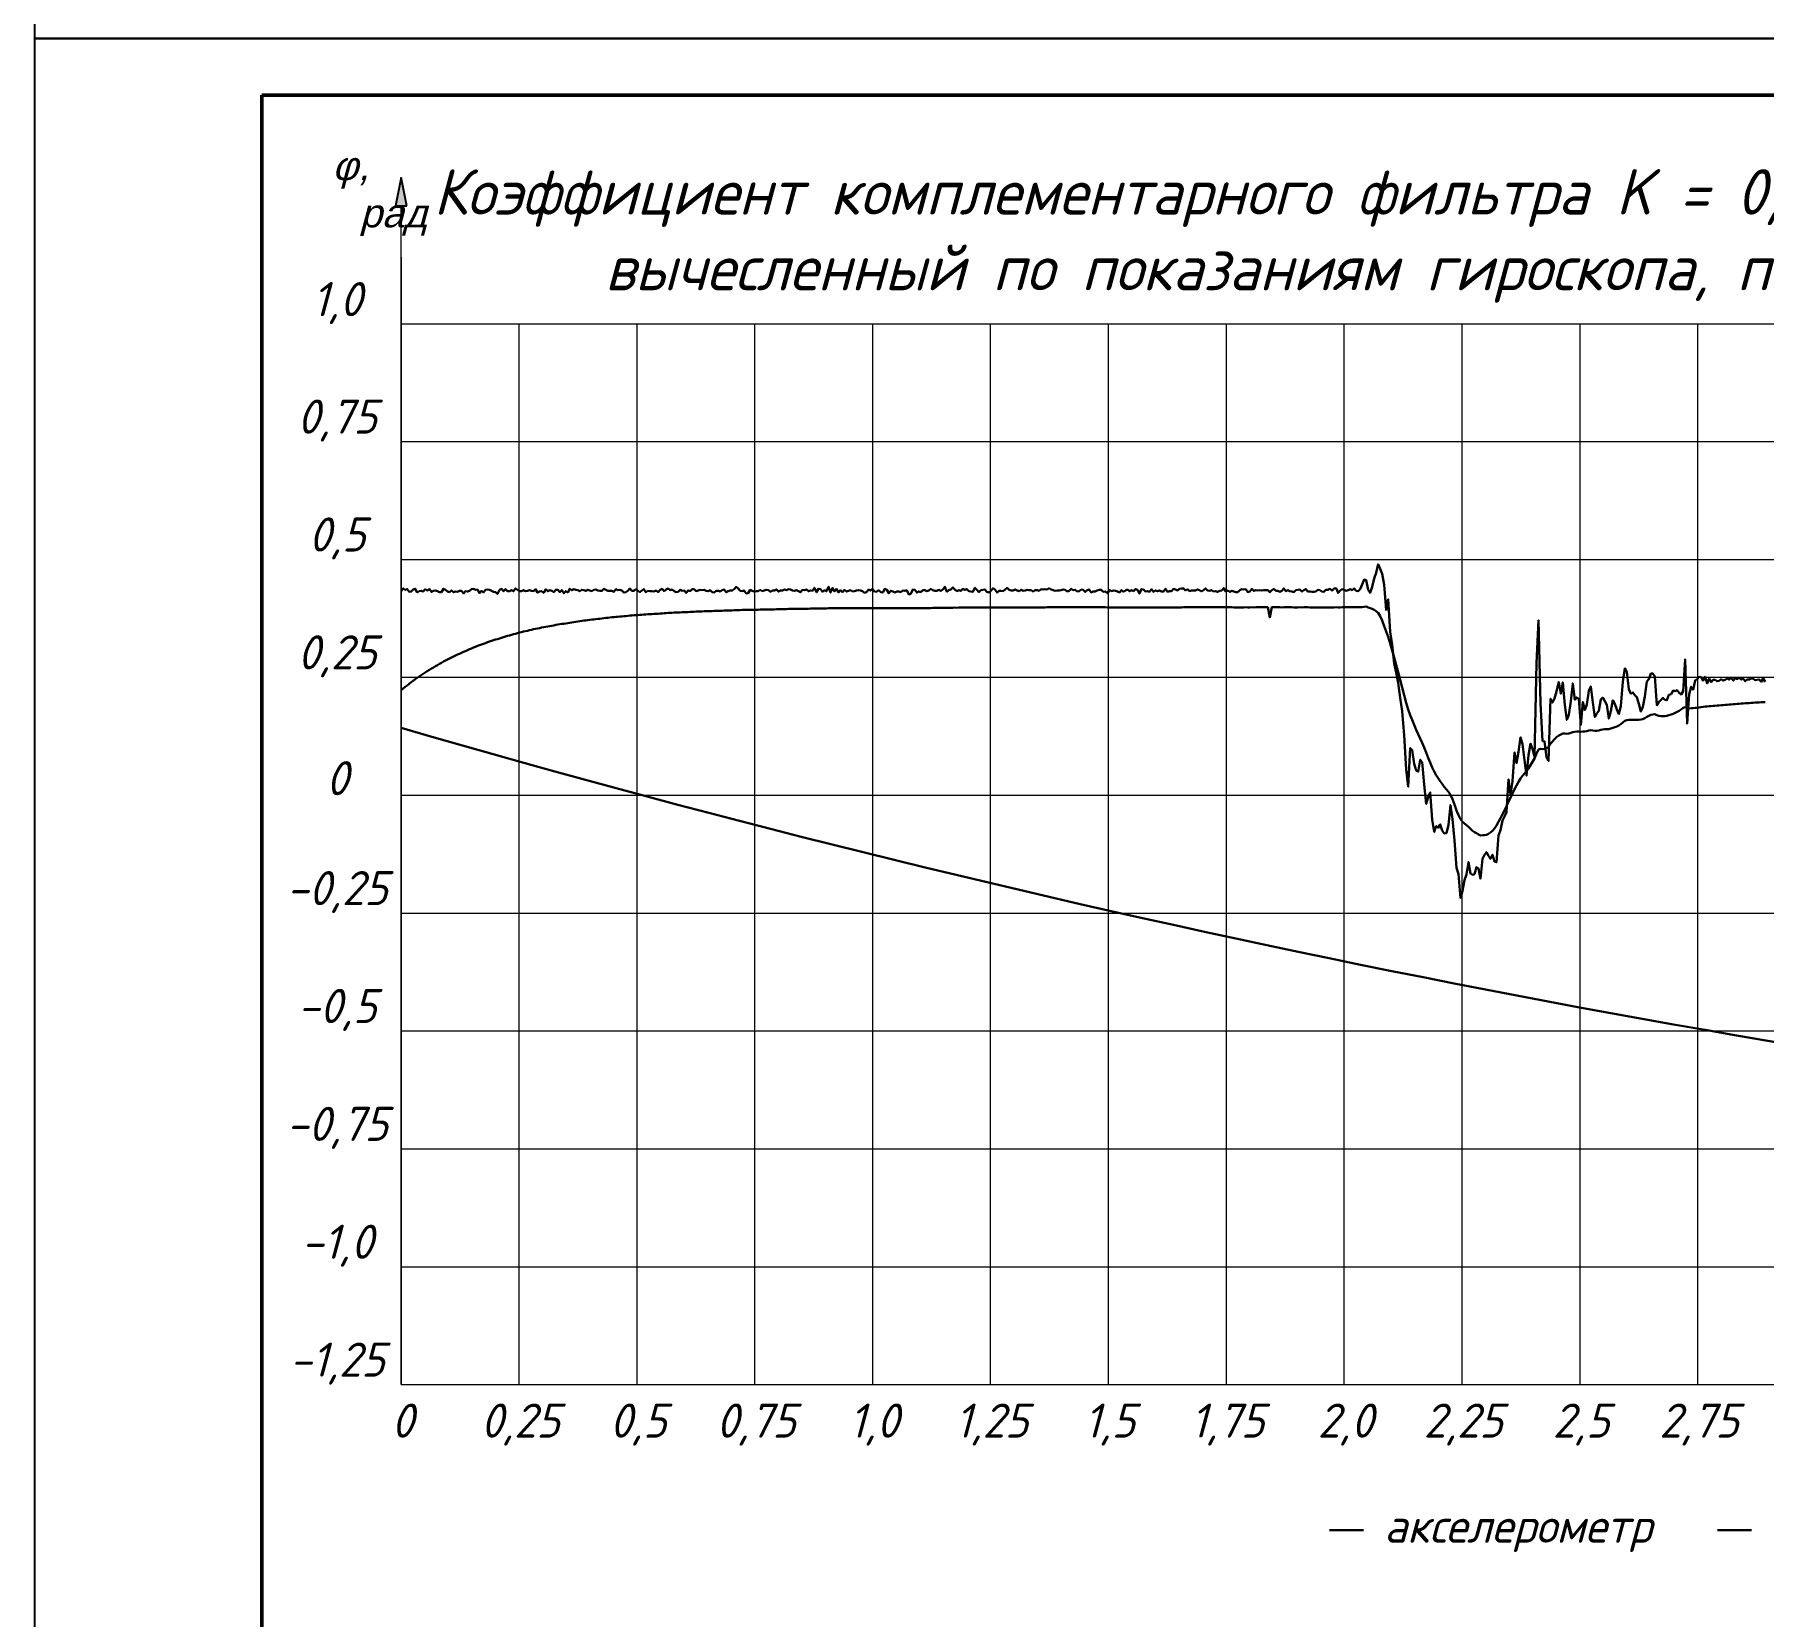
# Model space of a CAD drawing. Header units: inches. Extents: x -14 to 5184, y -66 to 1689.
# Drawn here: x 4590.1 to 4742.2, y 696.4 to 835.6 of the extents above; entities that cross this region are included whole.
import ezdxf

# ---------------------------------------------------------------- set-up
doc = ezdxf.new("R2010")
doc.units = ezdxf.units.IN
doc.header["$MEASUREMENT"] = 0
doc.layers.add('Видимые тонкие (ГОСТ)', color=7, linetype='Continuous', lineweight=25)
doc.layers.add('Видимый контур (ГОСТ)', color=7, linetype='Continuous', lineweight=50)
doc.styles.add('Standart 3.0', font='gost_b.ttf', dxfattribs={"oblique": 15, "height": 3})

msp = doc.modelspace()

# ---------------------------------------------------------------- hatches: boundary and pattern name
at = {"layer": 'Видимые тонкие (ГОСТ)'}
h = msp.add_hatch(color=254, dxfattribs=at)
h.dxf.hatch_style = 1
h.paths.add_polyline_path([(4622.8323, 820.5085), (4622.3323, 820.5085), (4622.3323, 823.0085)])
h.paths.add_polyline_path([(4622.3323, 823.0085), (4622.3323, 820.5085), (4621.8323, 820.5085)])

# ---------------------------------------------------------------- linework, layer by layer
at = {"layer": 'Видимые тонкие (ГОСТ)', "transparency": 33554684}
for p, q in [((4590.0592, 1255.2356), (4590.0592, 835.2356)), ((4590.0592, 835.2356), (5184.0592, 835.2356)), ((4590.0592, 835.2356), (5184.0592, 835.2356)), ((4590.0592, 835.2356), (5184.0592, 835.2356)), ((5184.0592, 835.2356), (4590.0592, 835.2356)), ((4590.0592, 835.2356), (4590.0592, 415.2356))]:
    msp.add_line(p, q, dxfattribs=at)
at = {"layer": 'Видимые тонкие (ГОСТ)', "color": 254}
for p, q in [((4622.3323, 823.0085), (4621.8323, 820.5085)), ((4622.8323, 820.5085), (4622.3323, 823.0085)), ((4621.8323, 820.5085), (4622.8323, 820.5085))]:
    msp.add_line(p, q, dxfattribs=at)
at = {"layer": 'Видимые тонкие (ГОСТ)', "color": 254, "lineweight": 18, "ltscale": 0.5}
for p, q in [((4622.3323, 810.1335), (4622.3323, 820.5085)), ((4622.3323, 815.9781), (4622.3323, 716.7585)), ((4622.3323, 799.7585), (4622.3323, 810.1335)), ((4622.3323, 747.8835), (4622.3323, 727.1335))]:
    msp.add_line(p, q, dxfattribs=at)
at = {"layer": 'Видимые тонкие (ГОСТ)', "color": 254, "lineweight": 18}
for points in [[(4622.3323, 716.7585), (4622.3323, 815.9781)], [(4622.3323, 810.1335), (4881.7073, 810.1335)], [(4632.7073, 716.7585), (4632.7073, 810.1335)], [(4643.0823, 716.7585), (4643.0823, 810.1335)], [(4653.4573, 716.7585), (4653.4573, 810.1335)], [(4663.8323, 716.7585), (4663.8323, 810.1335)], [(4674.2073, 716.7585), (4674.2073, 810.1335)], [(4684.5823, 716.7585), (4684.5823, 810.1335)], [(4694.9573, 716.7585), (4694.9573, 810.1335)], [(4694.9573, 716.7585), (4694.9573, 810.1335)], [(4705.3323, 716.7585), (4705.3323, 810.1335)], [(4705.3323, 716.7585), (4705.3323, 810.1335)], [(4715.7073, 716.7585), (4715.7073, 810.1335)], [(4715.7073, 716.7585), (4715.7073, 810.1335)], [(4726.0823, 716.7585), (4726.0823, 810.1335)], [(4736.4573, 716.7585), (4736.4573, 810.1335)], [(4622.3323, 799.7585), (4881.7073, 799.7585)], [(4643.0823, 716.7585), (4643.0823, 799.7585)], [(4653.4573, 716.7585), (4653.4573, 799.7585)], [(4663.8323, 716.7585), (4663.8323, 799.7585)], [(4674.2073, 716.7585), (4674.2073, 799.7585)], [(4684.5823, 716.7585), (4684.5823, 799.7585)], [(4726.0823, 716.7585), (4726.0823, 799.7585)], [(4736.4573, 716.7585), (4736.4573, 799.7585)], [(4622.3323, 789.3835), (4877.5823, 789.3835)], [(4622.3323, 789.3835), (4877.5823, 789.3835)], [(4622.3323, 789.3835), (4881.7073, 789.3835)], [(4622.3323, 779.0085), (4881.7073, 779.0085)], [(4622.3323, 768.6335), (4881.7073, 768.6335)], [(4622.3323, 758.2585), (4881.7073, 758.2585)], [(4622.3323, 747.8835), (4881.7073, 747.8835)], [(4622.3323, 747.8835), (4881.7073, 747.8835)], [(4622.3323, 737.5085), (4881.7073, 737.5085)], [(4622.3323, 727.1335), (4881.7073, 727.1335)], [(4622.3323, 727.1335), (4881.7073, 727.1335)], [(4622.3323, 716.7585), (4881.7073, 716.7585)], [(4622.3323, 716.7585), (4881.7073, 716.7585)], [(4622.3323, 716.7585), (4881.7073, 716.7585)]]:
    msp.add_lwpolyline(points, dxfattribs=at)
at = {"layer": 'Видимый контур (ГОСТ)', "transparency": 33554684}
for p, q in [((5179.0592, 830.2356), (4610.0592, 830.2356)), ((4610.0592, 830.2356), (4610.0592, 420.2356))]:
    msp.add_line(p, q, dxfattribs=at)
at = {"layer": 'Видимый контур (ГОСТ)', "ltscale": 0.5}
msp.add_line((4610.0592, 830.2356), (4610.0592, 556.9022), dxfattribs=at)
msp.add_lwpolyline([(4610.0592, 830.2356), (4894.5592, 830.2356), (4894.5592, 693.5689), (4610.0592, 693.5689)], close=True, dxfattribs=at)
at = {"layer": 'Видимый контур (ГОСТ)', "color": 163, "lineweight": 30, "true_color": 0x4285f4}
for points in [[(4622.3323, 786.587), (4622.5089, 786.8408), (4622.6854, 786.6947), (4622.862, 786.7817), (4623.0385, 786.5418), (4623.2151, 786.5487), (4623.3916, 786.7434), (4623.5682, 786.799), (4623.7448, 786.4861), (4623.9213, 786.58), (4624.0979, 786.6322), (4624.2744, 786.5626), (4624.451, 786.7643), (4624.6275, 786.6495), (4624.8041, 786.7782), (4624.9806, 786.5279), (4625.1572, 786.6252), (4625.3337, 786.6461), (4625.5103, 786.58), (4625.6868, 786.4966), (4625.8634, 786.507), (4626.0399, 786.799), (4626.2165, 786.6947), (4626.393, 786.5731), (4626.5696, 786.5105), (4626.7462, 786.66), (4626.9227, 786.4896), (4627.0993, 786.5522), (4627.2758, 786.5383), (4627.4524, 786.6217), (4627.6289, 786.6113), (4627.8055, 786.3888), (4627.982, 786.5904), (4628.1586, 786.5522), (4628.3351, 786.6217), (4628.5117, 786.7712), (4628.6882, 786.7851), (4628.8648, 786.7191), (4629.0413, 786.733), (4629.2179, 786.4236), (4629.3945, 786.6183), (4629.571, 786.4757), (4629.7476, 786.7121), (4629.9241, 786.7295), (4630.1007, 786.7017), (4630.2772, 786.6078), (4630.4538, 786.5244), (4630.6303, 786.5105), (4630.8069, 786.3471), (4630.9834, 786.7225), (4631.16, 786.7921), (4631.3365, 786.5904), (4631.5131, 786.7747), (4631.6896, 786.5835), (4631.8662, 786.6043), (4632.0427, 786.6704), (4632.2193, 786.5904), (4632.3959, 786.8408), (4632.5724, 786.7121), (4632.749, 786.6043), (4632.9255, 786.6043), (4633.1021, 786.6913), (4633.2786, 786.6043), (4633.4552, 786.6217), (4633.6317, 786.6774), (4633.8083, 786.6183), (4633.9848, 786.6043), (4634.1614, 786.7677), (4634.3379, 786.4618), (4634.5145, 786.5557), (4634.691, 786.5974), (4634.8676, 786.4375), (4635.0442, 786.7538), (4635.2207, 786.58), (4635.3973, 786.6739), (4635.5738, 786.6148), (4635.7504, 786.507), (4635.9269, 786.7156), (4636.1035, 786.7225), (4636.28, 786.5105), (4636.4566, 786.6913), (4636.6331, 786.4062), (4636.8097, 786.5974), (4636.9862, 786.4827), (4637.1628, 786.8095), (4637.3393, 786.6669), (4637.5159, 786.7782), (4637.6924, 786.7121), (4637.869, 786.6739), (4638.0456, 786.5835), (4638.2221, 786.7121), (4638.3987, 786.6913), (4638.5752, 786.6078), (4638.7518, 786.7121), (4638.9283, 786.653), (4639.1049, 786.6043), (4639.2814, 786.7017), (4639.458, 786.7365), (4639.6345, 786.6426), (4639.8111, 786.6078), (4639.9876, 786.6148), (4640.1642, 786.8095), (4640.3407, 786.7052), (4640.5173, 786.6217), (4640.6939, 786.6356), (4640.8704, 786.6322), (4641.047, 786.5418), (4641.2235, 786.7677), (4641.4001, 786.6843), (4641.5766, 786.7086), (4641.7532, 786.6565), (4641.9297, 786.4653), (4642.1063, 786.507), (4642.2828, 786.6287), (4642.4594, 786.8234), (4642.6359, 786.6322), (4642.8125, 786.6078), (4642.989, 786.7608), (4643.1656, 786.6183), (4643.3421, 786.5105), (4643.5187, 786.6461), (4643.6953, 786.7817), (4643.8718, 786.4931), (4644.0484, 786.6183), (4644.2249, 786.587), (4644.4015, 786.5974), (4644.578, 786.5661), (4644.7546, 786.6461), (4644.9311, 786.5105), (4645.1077, 786.7052), (4645.2842, 786.7921), (4645.4608, 786.6009), (4645.6373, 786.7295), (4645.8139, 786.8338), (4645.9904, 786.6878), (4646.167, 786.7295), (4646.3436, 786.5939), (4646.5201, 786.4931), (4646.6967, 786.5452), (4646.8732, 786.7156), (4647.0498, 786.6113), (4647.2263, 786.6495), (4647.4029, 786.434), (4647.5794, 786.653), (4647.756, 786.6009), (4647.9325, 786.7573), (4648.1091, 786.7608), (4648.2856, 786.5939), (4648.4622, 786.66), (4648.6387, 786.7086), (4648.8153, 786.6843), (4648.9918, 786.7052), (4649.1684, 786.6322), (4649.345, 786.5835), (4649.5215, 786.6739), (4649.6981, 786.5139), (4649.8746, 786.4861), (4650.0512, 786.6356), (4650.2277, 786.6113), (4650.4043, 786.5731), (4650.5808, 786.6704), (4650.7574, 786.7365), (4650.9339, 786.4896), (4651.1105, 786.5974), (4651.287, 786.653), (4651.4636, 786.6461), (4651.6401, 786.7817), (4651.8167, 786.959), (4651.9932, 786.8303), (4652.1698, 786.6356), (4652.3464, 786.5939), (4652.5229, 786.6495), (4652.6995, 786.3957), (4652.876, 786.4096), (4653.0526, 786.6982), (4653.2291, 786.6148), (4653.4057, 786.5731), (4653.5822, 786.5939), (4653.7588, 786.6043), (4653.9353, 786.7052), (4654.1119, 786.6009), (4654.2884, 786.6634), (4654.465, 786.7121), (4654.6415, 786.6878), (4654.8181, 786.5244), (4654.9947, 786.6495), (4655.1712, 786.653), (4655.3478, 786.7399), (4655.5243, 786.5522), (4655.7009, 786.6391), (4655.8774, 786.6426), (4656.054, 786.7295), (4656.2305, 786.6843), (4656.4071, 786.7817), (4656.5836, 786.7434), (4656.7602, 786.6495), (4656.9367, 786.6322), (4657.1133, 786.6739), (4657.2898, 786.6009), (4657.4664, 786.4966), (4657.6429, 786.7052), (4657.8195, 786.6808), (4657.9961, 786.7434), (4658.1726, 786.5835), (4658.3492, 786.6461), (4658.5257, 786.6252), (4658.7023, 786.886), (4658.8788, 786.4966), (4659.0554, 786.806), (4659.2319, 786.7747), (4659.4085, 786.5348), (4659.585, 786.6704), (4659.7616, 786.5904), (4659.9381, 786.9798), (4660.1147, 786.4722), (4660.2912, 786.8825), (4660.4678, 786.5626), (4660.6444, 786.7851), (4660.8209, 786.4861), (4660.9975, 786.6669), (4661.174, 786.5139), (4661.3506, 786.7017), (4661.5271, 786.5557), (4661.7037, 786.6356), (4661.8802, 786.6704), (4662.0568, 786.5661), (4662.2333, 786.5904), (4662.4099, 786.6495), (4662.5864, 786.6913), (4662.763, 786.6426), (4662.9395, 786.5974), (4663.1161, 786.4583), (4663.2926, 786.5035), (4663.4692, 786.726), (4663.6458, 786.6461), (4663.8223, 786.799), (4663.9989, 786.5626), (4664.1754, 786.5348), (4664.352, 786.6739), (4664.5285, 786.5105), (4664.7051, 786.4618), (4664.8816, 786.7886), (4665.0582, 786.7086), (4665.2347, 786.4131), (4665.4113, 786.6322), (4665.5878, 786.5522), (4665.7644, 786.4861), (4665.9409, 786.5591), (4666.1175, 786.5591), (4666.2941, 786.5174), (4666.4706, 786.6391), (4666.6472, 786.6113), (4666.8237, 786.6774), (4667.0003, 786.3088), (4667.1768, 786.3436), (4667.3534, 786.733), (4667.5299, 786.7156), (4667.7065, 786.4722), (4667.883, 786.5765), (4668.0596, 786.507), (4668.2361, 786.6739), (4668.4127, 786.6669), (4668.5892, 786.6043), (4668.7658, 786.6634), (4668.9423, 786.7956), (4669.1189, 786.6913), (4669.2955, 786.6252), (4669.472, 786.6183), (4669.6486, 786.6982), (4669.8251, 786.6183), (4670.0017, 786.7365), (4670.1782, 786.9798), (4670.3548, 786.5348), (4670.5313, 786.6704), (4670.7079, 786.7434), (4670.8844, 786.9172), (4671.061, 786.7504), (4671.2375, 786.6043), (4671.4141, 786.6774), (4671.5906, 786.6078), (4671.7672, 786.7886), (4671.9438, 786.6982), (4672.1203, 786.7817), (4672.2969, 786.5835), (4672.4734, 786.5557), (4672.65, 786.5279), (4672.8265, 786.8929), (4673.0031, 786.7121), (4673.1796, 786.5105), (4673.3562, 786.6774), (4673.5327, 786.7191), (4673.7093, 786.7365), (4673.8858, 786.5244), (4674.0624, 786.4757), (4674.2389, 786.6078), (4674.4155, 786.8442), (4674.592, 786.7052), (4674.7686, 786.4618), (4674.9452, 786.6287), (4675.1217, 786.6287), (4675.2983, 786.6043), (4675.4748, 786.7399), (4675.6514, 786.8755), (4675.8279, 786.7052), (4676.0045, 786.6495), (4676.181, 786.6391), (4676.3576, 786.7504), (4676.5341, 786.6495), (4676.7107, 786.58), (4676.8872, 786.7225), (4677.0638, 786.6356), (4677.2403, 786.6634), (4677.4169, 786.6982), (4677.5935, 786.6774), (4677.77, 786.6669), (4677.9466, 786.5557), (4678.1231, 786.6913), (4678.2997, 786.6913), (4678.4762, 786.6217), (4678.6528, 786.7608), (4678.8293, 786.726), (4679.0059, 786.7747), (4679.1824, 786.726), (4679.359, 786.8547), (4679.5355, 786.733), (4679.7121, 786.6704), (4679.8886, 786.6217), (4680.0652, 786.6634), (4680.2418, 786.6461), (4680.4183, 786.6704), (4680.5949, 786.7469), (4680.7714, 786.7086), (4680.948, 786.5626), (4681.1245, 786.6356), (4681.3011, 786.806), (4681.4776, 786.6739), (4681.6542, 786.7156), (4681.8307, 786.5731), (4682.0073, 786.587), (4682.1838, 786.7295), (4682.3604, 786.7086), (4682.5369, 786.5279), (4682.7135, 786.6704), (4682.89, 786.733), (4683.0666, 786.4861), (4683.2432, 786.5626), (4683.4197, 786.5731), (4683.5963, 786.6495), (4683.7728, 786.6947), (4683.9494, 786.7225), (4684.1259, 786.5452), (4684.3025, 786.5765), (4684.479, 786.4062), (4684.6556, 786.7017), (4684.8321, 786.5939), (4685.0087, 786.6426), (4685.1852, 786.6217), (4685.3618, 786.5591), (4685.5383, 786.4827), (4685.7149, 786.6878), (4685.8914, 786.5383), (4686.068, 786.6426), (4686.2446, 786.7365), (4686.4211, 786.5835), (4686.5977, 786.6739), (4686.7742, 786.6009), (4686.9508, 786.7712), (4687.1273, 786.7052), (4687.3039, 786.3749), (4687.4804, 786.7747), (4687.657, 786.726), (4687.8335, 786.5765), (4688.0101, 786.587), (4688.1866, 786.5452), (4688.3632, 786.7677), (4688.5397, 786.5209), (4688.7163, 786.653), (4688.8929, 786.5835), (4689.0694, 786.6634), (4689.246, 786.5522), (4689.4225, 786.5765), (4689.5991, 786.8095), (4689.7756, 786.5383), (4689.9522, 786.6043), (4690.1287, 786.5939), (4690.3053, 786.7886), (4690.4818, 786.7365), (4690.6584, 786.66), (4690.8349, 786.806), (4691.0115, 786.8234), (4691.188, 786.8408), (4691.3646, 786.653), (4691.5412, 786.7643), (4691.7177, 786.5974), (4691.8943, 786.6426), (4692.0708, 786.6426), (4692.2474, 786.6461), (4692.4239, 786.7295), (4692.6005, 786.6669), (4692.777, 786.5731), (4692.9536, 786.6843), (4693.1301, 786.8268), (4693.3067, 786.6461), (4693.4832, 786.6078), (4693.6598, 786.6808), (4693.8363, 786.5661), (4694.0129, 786.6043), (4694.1894, 786.5209), (4694.366, 786.6322), (4694.5425, 786.653), (4694.7191, 786.8686), (4694.8957, 786.5765), (4695.0722, 786.653), (4695.2488, 786.5209), (4695.4253, 786.6322), (4695.6019, 786.5765), (4695.7784, 786.5105), (4695.955, 786.5139), (4696.1315, 786.6669), (4696.3081, 786.7712), (4696.4846, 786.7504), (4696.6612, 786.7643), (4696.8377, 786.5139), (4697.0143, 786.5661), (4697.1908, 786.7921), (4697.3674, 786.6183), (4697.544, 786.6774), (4697.7205, 786.66), (4697.8971, 786.6669), (4698.0736, 786.6426), (4698.2502, 786.6808), (4698.4267, 786.6878), (4698.6033, 786.6878), (4698.7798, 786.4896), (4698.9564, 786.6808), (4699.1329, 786.7886), (4699.3095, 786.6217), (4699.486, 786.6356), (4699.6626, 786.5418), (4699.8391, 786.6252), (4700.0157, 786.8373), (4700.1923, 786.587), (4700.3688, 786.6704), (4700.5454, 786.6009), (4700.7219, 786.5557), (4700.8985, 786.507), (4701.075, 786.6774), (4701.2516, 786.6947), (4701.4281, 786.7295), (4701.6047, 786.5557), (4701.7812, 786.6739), (4701.9578, 786.7712), (4702.1343, 786.5591), (4702.3109, 786.5626), (4702.4874, 786.5348), (4702.664, 786.5313), (4702.8405, 786.5765), (4703.0171, 786.7225), (4703.1937, 786.6704), (4703.3702, 786.5522), (4703.5468, 786.5209), (4703.7233, 786.7191), (4703.8999, 786.7121), (4704.0764, 786.7886), (4704.253, 786.6426), (4704.4295, 786.8373), (4704.6061, 786.8616), (4704.7826, 786.4444), (4704.9592, 786.6426), (4705.1357, 786.7538), (4705.3123, 786.7017), (4705.4888, 786.6322), (4705.6654, 786.6878), (4705.8419, 786.7677), (4706.0185, 786.6878), (4706.1951, 786.8338), (4706.3716, 786.6356), (4706.5482, 786.58), (4706.7247, 786.7608), (4706.9013, 787.1849), (4707.0778, 787.6091), (4707.2544, 787.5674), (4707.4309, 786.7156), (4707.6075, 786.4375), (4707.784, 786.9659), (4707.9606, 787.696), (4708.1371, 788.1967), (4708.3137, 788.9615), (4708.4902, 788.5652), (4708.6668, 788.1028), (4708.8434, 787.1537), (4709.0199, 784.9321), (4709.1965, 785.8777), (4709.373, 783.0234), (4709.5496, 781.9074), (4709.7261, 780.2316), (4709.9027, 779.4424), (4710.0792, 778.5211), (4710.2558, 777.1895), (4710.4323, 776.0388), (4710.6089, 773.9145), (4710.7854, 770.9037), (4710.962, 769.3775), (4711.1385, 772.7742), (4711.3151, 772.6108), (4711.4917, 771.4009), (4711.6682, 770.8098), (4711.8448, 770.6916), (4712.0213, 771.7555), (4712.1979, 771.5399), (4712.3744, 769.5895), (4712.551, 767.8651), (4712.7275, 768.4561), (4712.9041, 768.8768), (4713.0806, 766.4953), (4713.2572, 765.4071), (4713.4337, 765.9147), (4713.6103, 765.7652), (4713.7868, 766.0677), (4713.9634, 765.5323), (4714.1399, 765.2646), (4714.3165, 765.3063), (4714.493, 766.0225), (4714.6696, 767.7712), (4714.8462, 766.5196), (4715.0227, 764.6422), (4715.1993, 762.2329), (4715.3758, 761.694), (4715.5524, 759.5767), (4715.7289, 760.2095), (4715.9055, 761.1482), (4716.082, 761.6488), (4716.2586, 762.744), (4716.4351, 761.7357), (4716.6117, 761.6314), (4716.7882, 761.6801), (4716.9648, 762.3094), (4717.1413, 762.1773), (4717.3179, 761.2803), (4717.4945, 763.0256), (4717.671, 763.3837), (4717.8476, 763.6271), (4718.0241, 763.3072), (4718.2007, 763.0221), (4718.3772, 763.3976), (4718.5538, 762.8135), (4718.7303, 762.7266), (4718.9069, 765.0942), (4719.0834, 765.5566), (4719.26, 766.4049), (4719.4365, 766.7456), (4719.6131, 767.135), (4719.7896, 770.045), (4719.9662, 768.6926), (4720.1428, 769.8572), (4720.3193, 772.4056), (4720.4959, 771.4669), (4720.6724, 772.4474), (4720.849, 773.7337), (4721.0255, 773.1149), (4721.2021, 771.7277), (4721.3786, 770.3579), (4721.5552, 772.1518), (4721.7317, 773.1775), (4721.9083, 772.7046), (4722.0848, 772.0162), (4722.2614, 780.2664), (4722.4379, 784.0386), (4722.6145, 776.7271), (4722.791, 773.393), (4722.9676, 773.3617), (4723.1442, 771.9954), (4723.3207, 771.6547), (4723.4973, 777.1235), (4723.6738, 776.7793), (4723.8504, 777.1374), (4724.0269, 777.7667), (4724.2035, 778.6045), (4724.38, 777.5615), (4724.5566, 778.5663), (4724.7331, 776.5672), (4724.9097, 775.2565), (4725.0862, 775.6946), (4725.2628, 776.9218), (4725.4393, 778.4689), (4725.6159, 777.0296), (4725.7924, 777.2452), (4725.969, 777.12), (4726.1456, 774.8115), (4726.3221, 776.8384), (4726.4987, 776.1291), (4726.6752, 776.6054), (4726.8518, 777.8292), (4727.0283, 778.2082), (4727.2049, 776.8071), (4727.3814, 775.5033), (4727.558, 775.8232), (4727.7345, 776.0596), (4727.9111, 777.0644), (4728.0876, 777.2208), (4728.2642, 776.9044), (4728.4407, 776.5846), (4728.6173, 775.3712), (4728.7939, 776.0422), (4728.9704, 776.9948), (4729.147, 776.6611), (4729.3235, 776.1674), (4729.5001, 775.7676), (4729.6766, 776.4907), (4729.8532, 778.6115), (4730.0297, 779.8075), (4730.2063, 779.4876), (4730.3828, 777.9787), (4730.5594, 777.565), (4730.7359, 777.6867), (4730.9125, 777.4503), (4731.089, 777.2625), (4731.2656, 776.668), (4731.4422, 776.0005), (4731.6187, 776.4038), (4731.7953, 777.3182), (4731.9718, 778.6393), (4732.1484, 778.834), (4732.3249, 779.3451), (4732.5015, 779.3312), (4732.678, 779.0843), (4732.8546, 776.5498), (4733.0311, 776.8488), (4733.2077, 777.0122), (4733.3842, 777.2), (4733.5608, 777.04), (4733.7373, 776.9983), (4733.9139, 777.4711), (4734.0904, 777.5198), (4734.267, 777.8466), (4734.4436, 777.7979), (4734.6201, 777.8744), (4734.7967, 777.6415), (4734.9732, 777.4955), (4735.1498, 777.784), (4735.3263, 780.5793), (4735.5029, 774.9332), (4735.6794, 777.5337), (4735.856, 778.1839), (4736.0325, 777.9127), (4736.2091, 778.7332), (4736.3856, 778.8583), (4736.5622, 779.0391), (4736.7387, 779.0322), (4736.9153, 778.7088), (4737.0918, 779.053), (4737.2684, 778.4724), (4737.445, 778.914), (4737.6215, 778.5871), (4737.7981, 778.7784), (4737.9746, 778.7992), (4738.1512, 778.6671), (4738.3277, 778.7088), (4738.5043, 778.8444), (4738.6808, 778.7262), (4738.8574, 778.7784), (4739.0339, 778.907), (4739.2105, 778.8062), (4739.387, 778.9592), (4739.5636, 778.7158), (4739.7401, 778.9244), (4739.9167, 778.8583), (4740.0932, 778.9696), (4740.2698, 778.8166), (4740.4464, 778.914), (4740.6229, 778.6671), (4740.7995, 778.8201), (4740.976, 778.8236), (4741.1526, 778.907), (4741.3291, 778.8792), (4741.5057, 778.754), (4741.6822, 778.7992), (4741.8588, 778.8131), (4742.0353, 778.6254), (4742.2119, 778.9105), (4742.3884, 778.6219)], [(4704.0204, 703.9331), (4707.0204, 703.9331)]]:
    msp.add_lwpolyline(points, dxfattribs=at)
at = {"layer": 'Видимый контур (ГОСТ)', "color": 40, "lineweight": 30, "true_color": 0xf4b400}
msp.add_lwpolyline([(4622.3323, 777.864), (4622.5089, 778.0135), (4622.6854, 778.1595), (4622.862, 778.3021), (4623.0385, 778.4377), (4623.2151, 778.5698), (4623.3916, 778.7019), (4623.5682, 778.834), (4623.7448, 778.9592), (4623.9213, 779.0808), (4624.0979, 779.2025), (4624.2744, 779.3207), (4624.451, 779.4389), (4624.6275, 779.5537), (4624.8041, 779.6684), (4624.9806, 779.7762), (4625.1572, 779.8839), (4625.3337, 779.9882), (4625.5103, 780.0925), (4625.6868, 780.1899), (4625.8634, 780.2872), (4626.0399, 780.3881), (4626.2165, 780.4854), (4626.393, 780.5793), (4626.5696, 780.6662), (4626.7462, 780.7566), (4626.9227, 780.84), (4627.0993, 780.9269), (4627.2758, 781.0104), (4627.4524, 781.0904), (4627.6289, 781.1738), (4627.8055, 781.2468), (4627.982, 781.3233), (4628.1586, 781.3998), (4628.3351, 781.4728), (4628.5117, 781.5493), (4628.6882, 781.6258), (4628.8648, 781.6988), (4629.0413, 781.7683), (4629.2179, 781.8309), (4629.3945, 781.8969), (4629.571, 781.9595), (4629.7476, 782.0256), (4629.9241, 782.0916), (4630.1007, 782.1507), (4630.2772, 782.2098), (4630.4538, 782.2689), (4630.6303, 782.3246), (4630.8069, 782.3767), (4630.9834, 782.4358), (4631.16, 782.4914), (4631.3365, 782.5436), (4631.5131, 782.5992), (4631.6896, 782.6514), (4631.8662, 782.7), (4632.0427, 782.7487), (4632.2193, 782.7974), (4632.3959, 782.8495), (4632.5724, 782.8982), (4632.749, 782.9434), (4632.9255, 782.9851), (4633.1021, 783.0303), (4633.2786, 783.0721), (4633.4552, 783.1138), (4633.6317, 783.1555), (4633.8083, 783.1972), (4633.9848, 783.2355), (4634.1614, 783.2772), (4634.3379, 783.3119), (4634.5145, 783.3467), (4634.691, 783.3815), (4634.8676, 783.4128), (4635.0442, 783.451), (4635.2207, 783.4823), (4635.3973, 783.5171), (4635.5738, 783.5518), (4635.7504, 783.5796), (4635.9269, 783.6144), (4636.1035, 783.6457), (4636.28, 783.6735), (4636.4566, 783.7048), (4636.6331, 783.7291), (4636.8097, 783.757), (4636.9862, 783.7848), (4637.1628, 783.8161), (4637.3393, 783.8439), (4637.5159, 783.8717), (4637.6924, 783.8995), (4637.869, 783.9238), (4638.0456, 783.9482), (4638.2221, 783.9725), (4638.3987, 783.9968), (4638.5752, 784.0212), (4638.7518, 784.0455), (4638.9283, 784.0664), (4639.1049, 784.0872), (4639.2814, 784.1081), (4639.458, 784.1324), (4639.6345, 784.1533), (4639.8111, 784.1707), (4639.9876, 784.1915), (4640.1642, 784.2159), (4640.3407, 784.2333), (4640.5173, 784.2541), (4640.6939, 784.2715), (4640.8704, 784.2889), (4641.047, 784.3028), (4641.2235, 784.3236), (4641.4001, 784.341), (4641.5766, 784.3584), (4641.7532, 784.3758), (4641.9297, 784.3897), (4642.1063, 784.4036), (4642.2828, 784.4175), (4642.4594, 784.4384), (4642.6359, 784.4523), (4642.8125, 784.4662), (4642.989, 784.4801), (4643.1656, 784.494), (4643.3421, 784.5044), (4643.5187, 784.5183), (4643.6953, 784.5357), (4643.8718, 784.5427), (4644.0484, 784.5566), (4644.2249, 784.567), (4644.4015, 784.5774), (4644.578, 784.5879), (4644.7546, 784.5983), (4644.9311, 784.6087), (4645.1077, 784.6192), (4645.2842, 784.6331), (4645.4608, 784.6435), (4645.6373, 784.6574), (4645.8139, 784.6713), (4645.9904, 784.6817), (4646.167, 784.6922), (4646.3436, 784.7026), (4646.5201, 784.7061), (4646.6967, 784.7165), (4646.8732, 784.7269), (4647.0498, 784.7339), (4647.2263, 784.7443), (4647.4029, 784.7478), (4647.5794, 784.7548), (4647.756, 784.7617), (4647.9325, 784.7721), (4648.1091, 784.7826), (4648.2856, 784.7895), (4648.4622, 784.7965), (4648.6387, 784.8069), (4648.8153, 784.8139), (4648.9918, 784.8243), (4649.1684, 784.8278), (4649.345, 784.8347), (4649.5215, 784.8417), (4649.6981, 784.8451), (4649.8746, 784.8486), (4650.0512, 784.8556), (4650.2277, 784.8625), (4650.4043, 784.866), (4650.5808, 784.873), (4650.7574, 784.8799), (4650.9339, 784.8834), (4651.1105, 784.8903), (4651.287, 784.8938), (4651.4636, 784.9008), (4651.6401, 784.9077), (4651.8167, 784.9182), (4651.9932, 784.9286), (4652.1698, 784.9321), (4652.3464, 784.939), (4652.5229, 784.9425), (4652.6995, 784.9425), (4652.876, 784.9425), (4653.0526, 784.946), (4653.2291, 784.9495), (4653.4057, 784.9529), (4653.5822, 784.9564), (4653.7588, 784.9599), (4653.9353, 784.9668), (4654.1119, 784.9703), (4654.2884, 784.9738), (4654.465, 784.9773), (4654.6415, 784.9842), (4654.8181, 784.9842), (4654.9947, 784.9877), (4655.1712, 784.9912), (4655.3478, 784.9981), (4655.5243, 784.9981), (4655.7009, 785.0016), (4655.8774, 785.0051), (4656.054, 785.012), (4656.2305, 785.0155), (4656.4071, 785.0225), (4656.5836, 785.0259), (4656.7602, 785.0294), (4656.9367, 785.0329), (4657.1133, 785.0364), (4657.2898, 785.0364), (4657.4664, 785.0364), (4657.6429, 785.0398), (4657.8195, 785.0433), (4657.9961, 785.0468), (4658.1726, 785.0503), (4658.3492, 785.0572), (4658.5257, 785.0572), (4658.7023, 785.0677), (4658.8788, 785.0642), (4659.0554, 785.0711), (4659.2319, 785.0746), (4659.4085, 785.0746), (4659.585, 785.0781), (4659.7616, 785.0781), (4659.9381, 785.085), (4660.1147, 785.085), (4660.2912, 785.092), (4660.4678, 785.092), (4660.6444, 785.0955), (4660.8209, 785.092), (4660.9975, 785.0955), (4661.174, 785.092), (4661.3506, 785.0955), (4661.5271, 785.0955), (4661.7037, 785.0955), (4661.8802, 785.0989), (4662.0568, 785.0989), (4662.2333, 785.0989), (4662.4099, 785.0989), (4662.5864, 785.1024), (4662.763, 785.1024), (4662.9395, 785.1024), (4663.1161, 785.0989), (4663.2926, 785.0989), (4663.4692, 785.1024), (4663.6458, 785.1024), (4663.8223, 785.1094), (4663.9989, 785.1059), (4664.1754, 785.1059), (4664.352, 785.1059), (4664.5285, 785.1059), (4664.7051, 785.1024), (4664.8816, 785.1094), (4665.0582, 785.1094), (4665.2347, 785.1059), (4665.4113, 785.1094), (4665.5878, 785.1059), (4665.7644, 785.1059), (4665.9409, 785.1059), (4666.1175, 785.1059), (4666.2941, 785.1024), (4666.4706, 785.1059), (4666.6472, 785.1059), (4666.8237, 785.1059), (4667.0003, 785.0989), (4667.1768, 785.0955), (4667.3534, 785.0989), (4667.5299, 785.1024), (4667.7065, 785.1024), (4667.883, 785.0989), (4668.0596, 785.0989), (4668.2361, 785.1024), (4668.4127, 785.1024), (4668.5892, 785.1059), (4668.7658, 785.1059), (4668.9423, 785.1094), (4669.1189, 785.1129), (4669.2955, 785.1129), (4669.472, 785.1129), (4669.6486, 785.1163), (4669.8251, 785.1163), (4670.0017, 785.1198), (4670.1782, 785.1268), (4670.3548, 785.1268), (4670.5313, 785.1268), (4670.7079, 785.1302), (4670.8844, 785.1372), (4671.061, 785.1407), (4671.2375, 785.1372), (4671.4141, 785.1407), (4671.5906, 785.1407), (4671.7672, 785.1441), (4671.9438, 785.1441), (4672.1203, 785.1476), (4672.2969, 785.1476), (4672.4734, 785.1476), (4672.65, 785.1441), (4672.8265, 785.1476), (4673.0031, 785.1511), (4673.1796, 785.1476), (4673.3562, 785.1511), (4673.5327, 785.1511), (4673.7093, 785.1546), (4673.8858, 785.1511), (4674.0624, 785.1476), (4674.2389, 785.1476), (4674.4155, 785.1546), (4674.592, 785.1546), (4674.7686, 785.1511), (4674.9452, 785.1511), (4675.1217, 785.1511), (4675.2983, 785.1511), (4675.4748, 785.1511), (4675.6514, 785.158), (4675.8279, 785.158), (4676.0045, 785.158), (4676.181, 785.158), (4676.3576, 785.1615), (4676.5341, 785.1615), (4676.7107, 785.1615), (4676.8872, 785.1615), (4677.0638, 785.1615), (4677.2403, 785.1615), (4677.4169, 785.165), (4677.5935, 785.165), (4677.77, 785.165), (4677.9466, 785.1615), (4678.1231, 785.165), (4678.2997, 785.165), (4678.4762, 785.1615), (4678.6528, 785.165), (4678.8293, 785.1685), (4679.0059, 785.1685), (4679.1824, 785.172), (4679.359, 785.1754), (4679.5355, 785.1754), (4679.7121, 785.1754), (4679.8886, 785.1754), (4680.0652, 785.1754), (4680.2418, 785.1754), (4680.4183, 785.1754), (4680.5949, 785.1789), (4680.7714, 785.1789), (4680.948, 785.1789), (4681.1245, 785.1789), (4681.3011, 785.1789), (4681.4776, 785.1824), (4681.6542, 785.1824), (4681.8307, 785.1789), (4682.0073, 785.1789), (4682.1838, 785.1789), (4682.3604, 785.1824), (4682.5369, 785.1789), (4682.7135, 785.1789), (4682.89, 785.1824), (4683.0666, 785.1754), (4683.2432, 785.1754), (4683.4197, 785.172), (4683.5963, 785.172), (4683.7728, 785.1754), (4683.9494, 785.1754), (4684.1259, 785.1754), (4684.3025, 785.172), (4684.479, 785.1685), (4684.6556, 785.1685), (4684.8321, 785.1685), (4685.0087, 785.1685), (4685.1852, 785.1685), (4685.3618, 785.165), (4685.5383, 785.1615), (4685.7149, 785.165), (4685.8914, 785.1615), (4686.068, 785.1615), (4686.2446, 785.165), (4686.4211, 785.1615), (4686.5977, 785.1615), (4686.7742, 785.1615), (4686.9508, 785.165), (4687.1273, 785.165), (4687.3039, 785.158), (4687.4804, 785.1615), (4687.657, 785.165), (4687.8335, 785.1615), (4688.0101, 785.1615), (4688.1866, 785.158), (4688.3632, 785.1615), (4688.5397, 785.1615), (4688.7163, 785.1615), (4688.8929, 785.158), (4689.0694, 785.158), (4689.246, 785.158), (4689.4225, 785.158), (4689.5991, 785.1615), (4689.7756, 785.158), (4689.9522, 785.158), (4690.1287, 785.158), (4690.3053, 785.158), (4690.4818, 785.1615), (4690.6584, 785.1615), (4690.8349, 785.165), (4691.0115, 785.1685), (4691.188, 785.172), (4691.3646, 785.172), (4691.5412, 785.1754), (4691.7177, 785.172), (4691.8943, 785.1754), (4692.0708, 785.172), (4692.2474, 785.172), (4692.4239, 785.1754), (4692.6005, 785.1754), (4692.777, 785.172), (4692.9536, 785.1754), (4693.1301, 785.1789), (4693.3067, 785.1789), (4693.4832, 785.1754), (4693.6598, 785.1789), (4693.8363, 785.1754), (4694.0129, 785.1754), (4694.1894, 785.172), (4694.366, 785.172), (4694.5425, 785.172), (4694.7191, 785.1754), (4694.8957, 785.1754), (4695.0722, 785.1754), (4695.2488, 785.172), (4695.4253, 785.172), (4695.6019, 785.1685), (4695.7784, 785.165), (4695.955, 785.165), (4696.1315, 785.165), (4696.3081, 785.1685), (4696.4846, 785.1685), (4696.6612, 785.172), (4696.8377, 785.1685), (4697.0143, 785.1685), (4697.1908, 785.172), (4697.3674, 785.1685), (4697.544, 785.172), (4697.7205, 785.172), (4697.8971, 785.172), (4698.0736, 785.172), (4698.2502, 785.172), (4698.4267, 785.172), (4698.6033, 785.1754), (4698.7798, 784.2819), (4698.9564, 785.172), (4699.1329, 785.1754), (4699.3095, 785.172), (4699.486, 785.172), (4699.6626, 785.172), (4699.8391, 785.1685), (4700.0157, 785.172), (4700.1923, 785.172), (4700.3688, 785.172), (4700.5454, 785.172), (4700.7219, 785.172), (4700.8985, 785.1685), (4701.075, 785.1685), (4701.2516, 785.1685), (4701.4281, 785.172), (4701.6047, 785.1685), (4701.7812, 785.172), (4701.9578, 785.172), (4702.1343, 785.172), (4702.3109, 785.1685), (4702.4874, 785.1685), (4702.664, 785.165), (4702.8405, 785.165), (4703.0171, 785.165), (4703.1937, 785.165), (4703.3702, 785.165), (4703.5468, 785.1615), (4703.7233, 785.1615), (4703.8999, 785.165), (4704.0764, 785.1685), (4704.253, 785.165), (4704.4295, 785.1685), (4704.6061, 785.1754), (4704.7826, 785.1685), (4704.9592, 785.1685), (4705.1357, 785.172), (4705.3123, 785.172), (4705.4888, 785.172), (4705.6654, 785.172), (4705.8419, 785.1754), (4706.0185, 785.1754), (4706.1951, 785.1789), (4706.3716, 785.1789), (4706.5482, 785.1754), (4706.7247, 785.1754), (4706.9013, 785.1893), (4707.0778, 785.2206), (4707.2544, 785.2345), (4707.4309, 785.1615), (4707.6075, 785.0955), (4707.784, 785.0294), (4707.9606, 784.9529), (4708.1371, 784.8451), (4708.3137, 784.6852), (4708.4902, 784.4036), (4708.6668, 784.0142), (4708.8434, 783.5066), (4709.0199, 783.0303), (4709.1965, 782.561), (4709.373, 781.9873), (4709.5496, 781.3824), (4709.7261, 780.7496), (4709.9027, 780.1065), (4710.0792, 779.4528), (4710.2558, 778.7853), (4710.4323, 778.1178), (4710.6089, 777.4364), (4710.7854, 776.7654), (4710.962, 776.1639), (4711.1385, 775.6911), (4711.3151, 775.2565), (4711.4917, 774.815), (4711.6682, 774.3908), (4711.8448, 773.9945), (4712.0213, 773.6294), (4712.1979, 773.247), (4712.3744, 772.8228), (4712.551, 772.3778), (4712.7275, 771.9328), (4712.9041, 771.5052), (4713.0806, 771.0741), (4713.2572, 770.716), (4713.4337, 770.4066), (4713.6103, 770.1284), (4713.7868, 769.8816), (4713.9634, 769.6382), (4714.1399, 769.3844), (4714.3165, 769.1341), (4714.493, 768.922), (4714.6696, 768.6578), (4714.8462, 768.2719), (4715.0227, 767.8095), (4715.1993, 767.2915), (4715.3758, 766.8812), (4715.5524, 766.5266), (4715.7289, 766.2832), (4715.9055, 766.1372), (4716.082, 765.9877), (4716.2586, 765.8591), (4716.4351, 765.6748), (4716.6117, 765.494), (4716.7882, 765.3793), (4716.9648, 765.2959), (4717.1413, 765.1846), (4717.3179, 765.0977), (4717.4945, 765.1116), (4717.671, 765.1185), (4717.8476, 765.1568), (4718.0241, 765.2298), (4718.2007, 765.3445), (4718.3772, 765.5045), (4718.5538, 765.713), (4718.7303, 765.9634), (4718.9069, 766.2763), (4719.0834, 766.6066), (4719.26, 766.9542), (4719.4365, 767.3019), (4719.6131, 767.6704), (4719.7896, 768.0702), (4719.9662, 768.4144), (4720.1428, 768.783), (4720.3193, 769.1723), (4720.4959, 769.4922), (4720.6724, 769.8086), (4720.849, 770.1076), (4721.0255, 770.3509), (4721.2021, 770.5491), (4721.3786, 770.7368), (4721.5552, 770.9976), (4721.7317, 771.2792), (4721.9083, 771.5608), (4722.0848, 771.8563), (4722.2614, 772.2979), (4722.4379, 772.6594), (4722.6145, 772.7151), (4722.791, 772.6977), (4722.9676, 772.7185), (4723.1442, 772.7603), (4723.3207, 772.8889), (4723.4973, 773.1601), (4723.6738, 773.3687), (4723.8504, 773.5668), (4724.0269, 773.7372), (4724.2035, 773.8832), (4724.38, 773.9806), (4724.5566, 774.0536), (4724.7331, 774.0501), (4724.9097, 774.0431), (4725.0862, 774.0744), (4725.2628, 774.1335), (4725.4393, 774.1926), (4725.6159, 774.21), (4725.7924, 774.2378), (4725.969, 774.2413), (4726.1456, 774.2031), (4726.3221, 774.2274), (4726.4987, 774.2448), (4726.6752, 774.283), (4726.8518, 774.3352), (4727.0283, 774.3595), (4727.2049, 774.3387), (4727.3814, 774.3039), (4727.558, 774.3074), (4727.7345, 774.3317), (4727.9111, 774.3804), (4728.0876, 774.4221), (4728.2642, 774.4464), (4728.4407, 774.4569), (4728.6173, 774.4569), (4728.7939, 774.4986), (4728.9704, 774.5681), (4729.147, 774.6307), (4729.3235, 774.6898), (4729.5001, 774.7628), (4729.6766, 774.8741), (4729.8532, 775.027), (4730.0297, 775.1696), (4730.2063, 775.2461), (4730.3828, 775.2635), (4730.5594, 775.2704), (4730.7359, 775.2774), (4730.9125, 775.2808), (4731.089, 775.2774), (4731.2656, 775.2774), (4731.4422, 775.2843), (4731.6187, 775.333), (4731.7953, 775.4199), (4731.9718, 775.5277), (4732.1484, 775.6216), (4732.3249, 775.6946), (4732.5015, 775.7432), (4732.678, 775.7537), (4732.8546, 775.6772), (4733.0311, 775.6285), (4733.2077, 775.6042), (4733.3842, 775.5972), (4733.5608, 775.6042), (4733.7373, 775.6285), (4733.9139, 775.6772), (4734.0904, 775.7363), (4734.267, 775.8093), (4734.4436, 775.8893), (4734.6201, 775.9762), (4734.7967, 776.07), (4734.9732, 776.1778), (4735.1498, 776.3099), (4735.3263, 776.3725), (4735.5029, 776.3134), (4735.6794, 776.2786), (4735.856, 776.2891), (4736.0325, 776.296), (4736.2091, 776.3169), (4736.3856, 776.3377), (4736.5622, 776.3621), (4736.7387, 776.3864), (4736.9153, 776.4038), (4737.0918, 776.4281), (4737.2684, 776.4386), (4737.445, 776.4594), (4737.6215, 776.4699), (4737.7981, 776.4872), (4737.9746, 776.5046), (4738.1512, 776.5185), (4738.3277, 776.5324), (4738.5043, 776.5498), (4738.6808, 776.5637), (4738.8574, 776.5776), (4739.0339, 776.595), (4739.2105, 776.6089), (4739.387, 776.6263), (4739.5636, 776.6367), (4739.7401, 776.6541), (4739.9167, 776.6715), (4740.0932, 776.6889), (4740.2698, 776.6993), (4740.4464, 776.7167), (4740.6229, 776.7237), (4740.7995, 776.7376), (4740.976, 776.748), (4741.1526, 776.7619), (4741.3291, 776.7758), (4741.5057, 776.7828), (4741.6822, 776.7932), (4741.8588, 776.8071), (4742.0353, 776.8106), (4742.2119, 776.8245), (4742.3884, 776.8314)], dxfattribs=at)
at = {"layer": 'Видимый контур (ГОСТ)', "color": 22, "lineweight": 30, "true_color": 0xdb4437}
msp.add_lwpolyline([(4738.1761, 703.9331), (4741.1761, 703.9331)], dxfattribs=at)
msp.add_arc((4922.0111, 1807.1781), 1075.2295, 253.8166824, 263.3866908, dxfattribs=at)

# ---------------------------------------------------------------- texts
at = {"layer": 'Видимые тонкие (ГОСТ)', "ltscale": 0.5, "insert": (4752.3092, 823.7357), "char_height": 4, "attachment_point": 2, "style": 'Standart 3.0'}
msp.add_mtext_dynamic_manual_height_columns('{\\fGOST type B|b0|i0|c204|p0;Коэффициент комплементарного фильтра }K = 0,02{\\fGOST type B|b0|i0|c204|p0;. При воздействии малых линейных ускорений\\fArial|b0|i0|c204|p0;. \\fGOST type B|b0|i0|c204|p0;Угол, вычесленный по показаниям гироскопа, подвержен значительному дрейфу нулевого уровня.}', width=263.87709, gutter_width=15, heights=[14.1091], dxfattribs=at)
at = {"layer": 'Видимый контур (ГОСТ)', "lineweight": 30, "style": 'Standart 3.0'}
for s, insert, char_height, width, attachment_point in [('\\pxi-3,l4,qc,t4;{\\fArial|b0|i0|c0|p0;φ,^I\\fArial|b0|i0|c204|p0;рад}', (4622.2792, 817.8562), 2.5, 11.290787, 9), ('\\pxqc;{\\fGOST type B|b0|i0|c204|p0;1},0', (4622.3323, 810.0977), 3, 11.290787, 9), ('\\pxqc;0,75', (4622.3323, 799.7585), 3, 11.290787, 9), ('\\pxqc;{\\fGOST type B|b0|i0|c204|p0;0,5}', (4622.3323, 789.3835), 3, 11.290787, 9), ('\\pxqc;{\\fGOST type B|b0|i0|c204|p0;0,25}', (4622.3323, 779.0085), 3, 11.290787, 9), ('\\pxqc;{\\fGOST type B|b0|i0|c204|p0;0}', (4622.3323, 768.6335), 3, 11.290787, 9), ('\\pxqc;-{\\fGOST type B|b0|i0|c204|p0;0,25}', (4622.3323, 758.2585), 3, 11.290787, 9), ('\\pxqc;-{\\fGOST type B|b0|i0|c204|p0;0,5}', (4622.3323, 747.8835), 3, 11.290787, 9), ('\\pxqc;-{\\fGOST type B|b0|i0|c204|p0;0,75}', (4622.3323, 737.5085), 3, 11.290787, 9), ('\\pxqc;-{\\fGOST type B|b0|i0|c204|p0;1,0}', (4622.3323, 727.1335), 3, 11.290787, 9), ('\\pxqc;-{\\fGOST type B|b0|i0|c204|p0;1,25}', (4622.3323, 716.7585), 3, 11.290787, 9), ('\\pxqc;{\\fGOST type B|b0|i0|c204|p0;0}', (4622.4346, 715.092), 3, 11.335809, 2), ('\\pxqc;{\\fGOST type B|b0|i0|c204|p0;0,25}', (4632.8096, 715.092), 3, 11.335809, 2), ('\\pxqc;{\\fGOST type B|b0|i0|c204|p0;0,5}', (4643.1846, 715.092), 3, 11.335809, 2), ('\\pxqc;{\\fGOST type B|b0|i0|c204|p0;0,75}', (4653.5596, 715.092), 3, 11.335809, 2), ('\\pxqc;{\\fGOST type B|b0|i0|c204|p0;1,0}', (4663.9346, 715.092), 3, 11.335809, 2), ('\\pxqc;{\\fGOST type B|b0|i0|c204|p0;1,25}', (4674.3096, 715.092), 3, 11.335809, 2), ('\\pxqc;{\\fGOST type B|b0|i0|c204|p0;1,5}', (4684.6846, 715.092), 3, 11.335809, 2), ('\\pxqc;{\\fGOST type B|b0|i0|c204|p0;1,75}', (4695.0596, 715.092), 3, 11.335809, 2), ('\\pxqc;{\\fGOST type B|b0|i0|c204|p0;2,0}', (4705.4346, 715.092), 3, 11.335809, 2), ('\\pxqc;{\\fGOST type B|b0|i0|c204|p0;2,25}', (4715.8096, 715.092), 3, 11.335809, 2), ('\\pxqc;{\\fGOST type B|b0|i0|c204|p0;2,5}', (4726.1846, 715.092), 3, 11.335809, 2), ('\\pxqc;{\\fGOST type B|b0|i0|c204|p0;2,75}', (4736.5596, 715.092), 3, 11.335809, 2)]:
    msp.add_mtext(s, dxfattribs=dict(at, insert=insert, char_height=char_height, width=width, attachment_point=attachment_point))
at = {"layer": 'Видимый контур (ГОСТ)', "lineweight": 30, "insert": (4707.0204, 703.9331), "char_height": 3, "attachment_point": 4, "style": 'Standart 3.0'}
msp.add_mtext('{\\fGOST type B|b0|i0|c204|p0; акселерометр}', dxfattribs=at)

doc.saveas('drawing.dxf')
